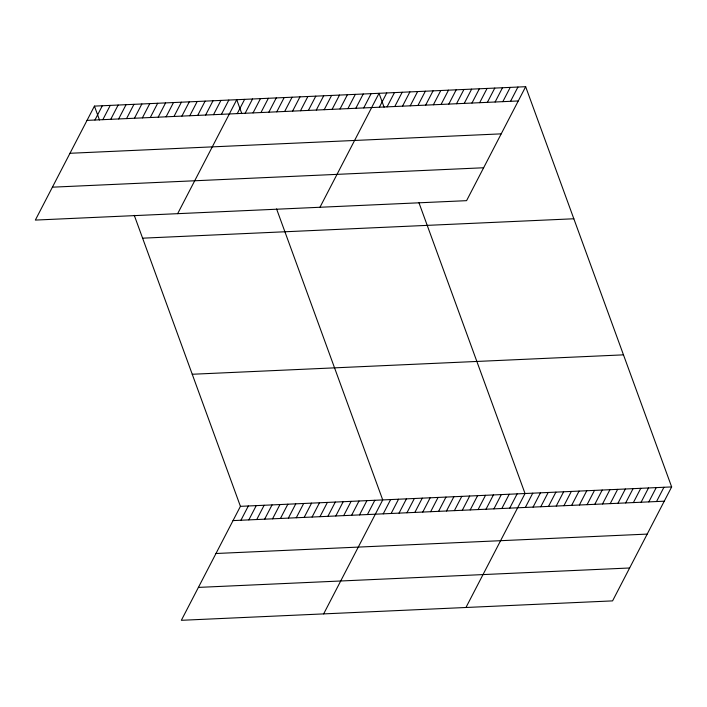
<?xml version="1.0" encoding="UTF-8"?>
<svg xmlns="http://www.w3.org/2000/svg" width="707" height="707" viewBox="0 0 707 707"><rect width="100%" height="100%" fill="white"/><g stroke="black" fill="none" stroke-linecap="round" stroke-linejoin="round"><path stroke-width="1.06" d="M94.429 106.112L35.35 220.08L466.576 200.664L525.654 86.696L94.429 106.112L99.501 120.013M94.941 120.022L102.329 105.75M102.842 119.66L110.239 105.396M110.752 119.306L118.14 105.043M118.652 118.953L126.049 104.689M126.562 118.599L133.959 104.327M134.463 118.237L141.86 103.973M142.372 117.883L149.769 103.62M150.282 117.53L157.67 103.266M158.182 117.168L165.579 102.904M166.092 116.814L173.48 102.55M173.993 116.461L181.39 102.197M181.902 116.107L189.299 101.835M189.803 115.745L197.2 101.481M197.713 115.391L205.11 101.128M205.622 115.038L213.01 100.774M213.523 114.684L220.92 100.412M221.432 114.322L228.829 100.058M177.651 213.673L236.73 99.705L241.803 113.606M237.243 113.615L244.64 99.351M245.152 113.261L252.54 98.989M253.053 112.899L260.45 98.635M260.963 112.546L268.351 98.282M268.863 112.192L276.26 97.919M276.773 111.83L284.17 97.566M284.674 111.476L292.071 97.213M292.583 111.123L299.98 96.859M300.493 110.769L307.881 96.497M308.393 110.407L315.79 96.143M316.303 110.053L323.691 95.79M324.204 109.7L331.601 95.436M332.113 109.346L339.51 95.074M340.014 108.984L347.411 94.72M347.924 108.631L355.321 94.367M355.833 108.277L363.221 94.004M363.734 107.915L371.131 93.651M319.962 207.266L379.04 93.297L384.104 107.199M379.359 107.217L386.756 92.953M387.074 106.872L394.471 92.599M394.789 106.518L402.186 92.255M402.513 106.174L409.901 91.91M410.228 105.829L417.616 91.556M417.943 105.476L425.34 91.212M425.658 105.131L433.055 90.867M433.373 104.786L440.77 90.523M441.088 104.433L448.485 90.169M448.812 104.088L456.201 89.824M134.277 215.343L240.424 506.336L181.345 620.304L612.571 600.888L671.65 486.92L525.654 86.696M456.528 103.743L463.925 89.48M240.937 520.246L248.325 505.982M464.243 103.399L471.64 89.126M248.837 519.884L256.234 505.62M471.958 103.045L479.355 88.782M256.747 519.53L264.135 505.266M479.673 102.701L487.07 88.437M264.648 519.177L272.045 504.913M487.388 102.356L494.785 88.083M272.557 518.823L279.954 504.551M495.112 102.002L502.5 87.739M280.458 518.461L287.855 504.197M502.827 101.658L510.224 87.394M288.368 518.107L295.765 503.844M510.542 101.313L517.939 87.041M296.277 517.754L303.665 503.49M304.178 517.4L311.575 503.128M312.087 517.038L319.484 502.774M319.988 516.684L327.385 502.421M327.898 516.331L335.295 502.067M335.807 515.977L343.195 501.705M343.708 515.615L351.105 501.351M351.618 515.262L359.006 500.998M359.518 514.908L366.915 500.636M367.428 514.546L374.825 500.282M323.647 613.897L382.726 499.929L276.578 208.936M383.238 513.839L390.635 499.575M391.148 513.485L398.536 499.213M399.048 513.123L406.445 498.859M406.958 512.769L414.355 498.506M414.859 512.416L422.256 498.152M422.768 512.062L430.165 497.79M430.669 511.7L438.066 497.436M438.579 511.347L445.976 497.083M446.488 510.993L453.876 496.729M454.389 510.631L461.786 496.367M462.298 510.277L469.695 496.014M470.199 509.924L477.596 495.66M478.109 509.57L485.506 495.298M486.018 509.208L493.406 494.944M493.919 508.854L501.316 494.591M501.829 508.501L509.217 494.237M509.729 508.147L517.126 493.875M465.957 607.49L525.036 493.521L418.88 202.529M525.354 507.44L532.751 493.177M533.069 507.096L540.466 492.823M540.784 506.742L548.181 492.479M548.508 506.398L555.896 492.134M556.223 506.053L563.62 491.789M563.939 505.699L571.336 491.436M571.654 505.355L579.051 491.091M579.369 505.01L586.766 490.746M587.084 504.665L594.481 490.393M594.808 504.312L602.196 490.048M602.523 503.967L609.92 489.704M610.238 503.623L617.635 489.35M617.953 503.269L625.35 489.005M625.668 502.924L633.065 488.661M633.392 502.58L640.781 488.307M641.108 502.226L648.496 487.963M648.823 501.882L656.22 487.618M656.538 501.537L663.935 487.273M87.032 120.376L518.258 100.96M69.975 153.278L501.201 133.862M52.406 187.178L483.632 167.762M142.602 238.179L573.837 218.772M192.242 374.259L623.468 354.852M240.424 506.336L671.65 486.92M233.027 520.599L664.253 501.192M215.971 553.501L647.197 534.094M198.402 587.402L629.628 567.986"/></g></svg>
